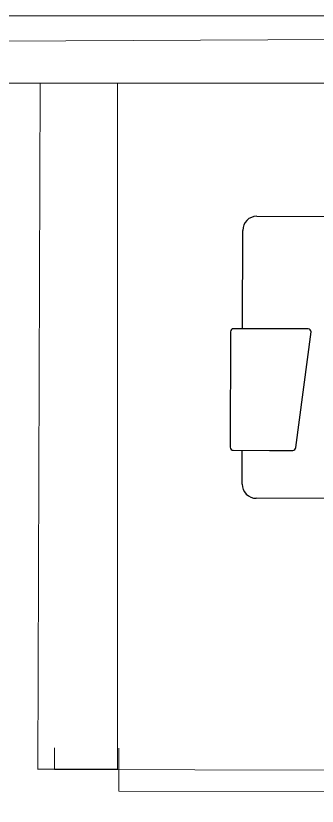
# Paper-space layout 'office1 floor1' of a CAD drawing. Header units: inches. Extents: x 0.3 to 10.8, y 1.4 to 4.2.
# Drawn here: x 7.1068 to 7.2844, y 3.7211 to 4.1865 of the extents above; entities that cross this region are included whole.
import ezdxf

# ---------------------------------------------------------------- set-up
doc = ezdxf.new("R2010")
doc.units = ezdxf.units.IN
doc.header["$MEASUREMENT"] = 0
doc.linetypes.add('DASHED', pattern=[0.75, 0.5, -0.25])
doc.layers.get('0').update_dxf_attribs({"lineweight": 0})
for name, color, linetype, lineweight in [('7', 4, 'Continuous', 5), ('WALL 1 100', 250, 'Continuous', 9), ('провода', 1, 'Continuous', 5)]:
    doc.layers.add(name, color=color, linetype=linetype, lineweight=lineweight)
doc.layers.add('DOOR WINDOW 1 100', color=7, linetype='Continuous', lineweight=5, true_color=0x666666)

psp = doc.layouts.new('office1 floor1')

# ---------------------------------------------------------------- linework, layer by layer
at = {"color": 7, "linetype": 'ByBlock', "lineweight": -2}
for p, q in [((7.248840272018923, 4.068440457281596), (7.368826644665273, 4.068149883096009)), ((7.240377664408813, 4.002235431380763), (7.240517937841933, 4.060158334558912)), ((7.256446602659532, 4.002196516806196), (7.235090631214698, 4.002248235129485)), ((7.279105575159813, 4.002141642970651), (7.256446602659532, 4.002196516806196)), ((7.233296335966125, 4.000462609470475), (7.233131613764711, 3.932444112226649)), ((7.271776676348492, 3.932350524452143), (7.280891200818824, 4.0003473477221)), ((7.234917239423738, 3.930649816978083), (7.256273210868581, 3.930598098654802)), ((7.240156034753197, 3.910718222461831), (7.24020427261786, 3.930637013229363)), ((7.256273210868581, 3.930598098654802), (7.269982381099934, 3.930564898793123)), ((7.563922838569709, 3.901631870653078), (7.248438157475889, 3.902395888284849))]:
    psp.add_line(p, q, dxfattribs=at)
for centre, radius, start, end in [((7.248820166291771, 4.06013822883175), 0.008302252795088467, 89.86124556017931, 179.8612455601792), ((7.235086296419905, 4.000458274675697), 0.001789965702621787, 89.86124556017931, 179.8612455601792), ((7.279101240365043, 4.00035168251687), 0.001789965702620277, 359.8612455601793, 89.86124556017931), ((7.234921574218514, 3.932439777431872), 0.001789965702623297, 179.8612455601792, 269.8612455601793), ((7.269988693259323, 3.932352872281765), 0.001787984630653773, 269.7977270957758, 359.9247640246093), ((7.248458263203043, 3.910698116734678), 0.008302252795088467, 179.8612455601792, 269.8612455601793)]:
    psp.add_arc(centre, radius, start, end, dxfattribs=at)
at = {"layer": '7', "color": 8, "linetype": 'DASHED', "ltscale": 0.2}
psp.add_arc((7.167540966256828, 3.730045696559674), 0.2150525318265822, 269.8761669318769, 359.8761669318789, dxfattribs=at)
at = {"layer": 'DOOR WINDOW 1 100'}
for p, q in [((7.129617948780172, 3.742777837983002), (7.129645289459493, 3.755427957368326)), ((7.167540966256828, 3.730045696559674), (7.167595647615491, 3.755345935330326)), ((7.129617948780172, 3.742777837983002), (7.382620336486777, 3.742231024396359)), ((7.38259299580745, 3.729580905011029), (7.167540966256828, 3.730045696559674))]:
    psp.add_line(p, q, dxfattribs=at)
at = {"layer": 'WALL 1 100', "color": 0}
for p, q in [((10.80748040786861, 4.186465958610254), (5.524041727089338, 4.186465958610258)), ((7.119832720698343, 3.743005641392337), (7.121222625358622, 4.146868242730497)), ((7.16672633397021, 3.743005641392337), (7.166726333970225, 4.146872427742174)), ((7.16672633397021, 3.743005641392337), (7.119598461713265, 3.743005641392337))]:
    psp.add_line(p, q, dxfattribs=at)
psp.add_lwpolyline([(5.563017344428379, 4.146791628571483), (10.76780607782983, 4.146791628571483)], dxfattribs=at)
at = {"layer": 'провода', "color": 1}
psp.add_line((7.338395042933083, 4.17266086324376), (5.542286076917225, 4.164758932437977), dxfattribs=at)

doc.saveas('drawing.dxf')
